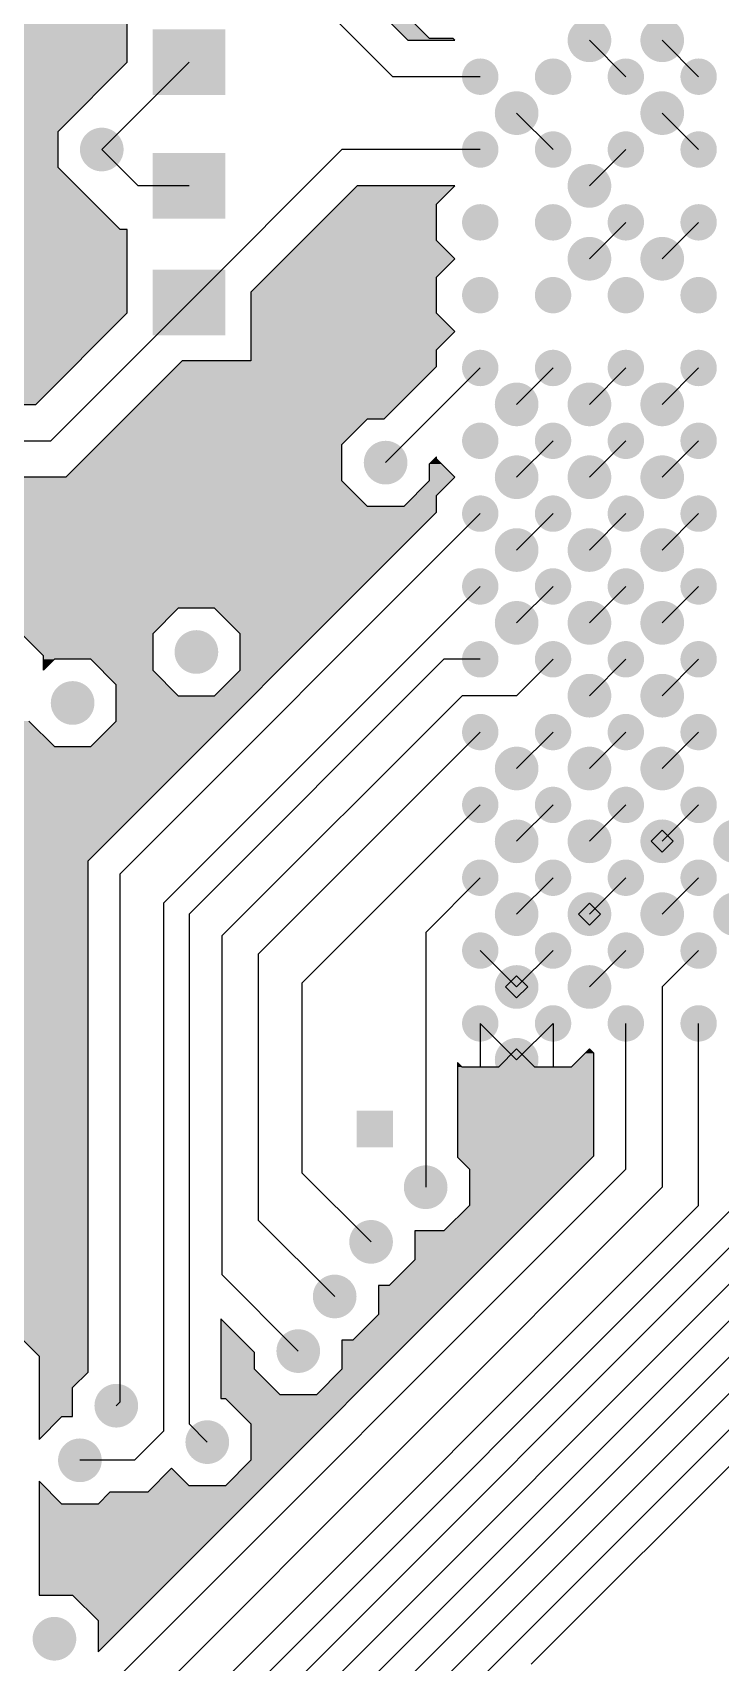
# Model space of a CAD drawing. Extents: x 295 to 953, y 10 to 290.
# Drawn here: x 639.18 to 658.08, y 151.45 to 196.21 of the extents above; entities that cross this region are included whole.
import ezdxf

# ---------------------------------------------------------------- set-up
doc = ezdxf.new("R2010")
doc.units = 0
doc.header["$LTSCALE"] = 5
doc.header["$MEASUREMENT"] = 0
doc.layers.get('0').update_dxf_attribs({"linetype": 'CONTINUOUS', "lineweight": 25})
doc.layers.add('16_COMP_GBR', color=4, linetype='CONTINUOUS')

msp = doc.modelspace()

# ---------------------------------------------------------------- linework, layer by layer
at = {"color": 7}
for points, const_width in [([(654.178, 196, 1), (654.778, 196, 1)], 0.6), ([(656.178, 196, 1), (656.778, 196, 1)], 0.6), ([(651.228, 195, 1), (651.728, 195, 1)], 0.5), ([(653.228, 195, 1), (653.728, 195, 1)], 0.5), ([(655.228, 195, 1), (655.728, 195, 1)], 0.5), ([(657.228, 195, 1), (657.728, 195, 1)], 0.5), ([(652.178, 194, 1), (652.778, 194, 1)], 0.6), ([(656.178, 194, 1), (656.778, 194, 1)], 0.6), ([(640.778, 193, 1), (641.378, 193, 1)], 0.6), ([(651.228, 193, 1), (651.728, 193, 1)], 0.5), ([(653.228, 193, 1), (653.728, 193, 1)], 0.5), ([(655.228, 193, 1), (655.728, 193, 1)], 0.5), ([(657.228, 193, 1), (657.728, 193, 1)], 0.5), ([(654.178, 192, 1), (654.778, 192, 1)], 0.6), ([(651.228, 191, 1), (651.728, 191, 1)], 0.5), ([(653.228, 191, 1), (653.728, 191, 1)], 0.5), ([(655.228, 191, 1), (655.728, 191, 1)], 0.5), ([(657.228, 191, 1), (657.728, 191, 1)], 0.5), ([(654.178, 190, 1), (654.778, 190, 1)], 0.6), ([(656.178, 190, 1), (656.778, 190, 1)], 0.6), ([(651.228, 189, 1), (651.728, 189, 1)], 0.5), ([(653.228, 189, 1), (653.728, 189, 1)], 0.5), ([(655.228, 189, 1), (655.728, 189, 1)], 0.5), ([(657.228, 189, 1), (657.728, 189, 1)], 0.5), ([(651.228, 187, 1), (651.728, 187, 1)], 0.5), ([(653.228, 187, 1), (653.728, 187, 1)], 0.5), ([(655.228, 187, 1), (655.728, 187, 1)], 0.5), ([(657.228, 187, 1), (657.728, 187, 1)], 0.5), ([(652.178, 186, 1), (652.778, 186, 1)], 0.6), ([(654.178, 186, 1), (654.778, 186, 1)], 0.6), ([(656.178, 186, 1), (656.778, 186, 1)], 0.6), ([(651.228, 185, 1), (651.728, 185, 1)], 0.5), ([(653.228, 185, 1), (653.728, 185, 1)], 0.5), ([(655.228, 185, 1), (655.728, 185, 1)], 0.5), ([(657.228, 185, 1), (657.728, 185, 1)], 0.5), ([(648.578, 184.4, 1), (649.178, 184.4, 1)], 0.6), ([(652.178, 184, 1), (652.778, 184, 1)], 0.6), ([(654.178, 184, 1), (654.778, 184, 1)], 0.6), ([(656.178, 184, 1), (656.778, 184, 1)], 0.6), ([(651.228, 183, 1), (651.728, 183, 1)], 0.5), ([(653.228, 183, 1), (653.728, 183, 1)], 0.5), ([(655.228, 183, 1), (655.728, 183, 1)], 0.5), ([(657.228, 183, 1), (657.728, 183, 1)], 0.5), ([(652.178, 182, 1), (652.778, 182, 1)], 0.6), ([(654.178, 182, 1), (654.778, 182, 1)], 0.6), ([(656.178, 182, 1), (656.778, 182, 1)], 0.6), ([(651.228, 181, 1), (651.728, 181, 1)], 0.5), ([(653.228, 181, 1), (653.728, 181, 1)], 0.5), ([(655.228, 181, 1), (655.728, 181, 1)], 0.5), ([(657.228, 181, 1), (657.728, 181, 1)], 0.5), ([(652.178, 180, 1), (652.778, 180, 1)], 0.6), ([(654.178, 180, 1), (654.778, 180, 1)], 0.6), ([(656.178, 180, 1), (656.778, 180, 1)], 0.6), ([(643.378, 179.2, 1), (643.978, 179.2, 1)], 0.6), ([(651.228, 179, 1), (651.728, 179, 1)], 0.5), ([(653.228, 179, 1), (653.728, 179, 1)], 0.5), ([(655.228, 179, 1), (655.728, 179, 1)], 0.5), ([(657.228, 179, 1), (657.728, 179, 1)], 0.5), ([(654.178, 178, 1), (654.778, 178, 1)], 0.6), ([(656.178, 178, 1), (656.778, 178, 1)], 0.6), ([(639.978, 177.8, 1), (640.578, 177.8, 1)], 0.6), ([(651.228, 177, 1), (651.728, 177, 1)], 0.5), ([(653.228, 177, 1), (653.728, 177, 1)], 0.5), ([(655.228, 177, 1), (655.728, 177, 1)], 0.5), ([(657.228, 177, 1), (657.728, 177, 1)], 0.5), ([(652.178, 176, 1), (652.778, 176, 1)], 0.6), ([(654.178, 176, 1), (654.778, 176, 1)], 0.6), ([(656.178, 176, 1), (656.778, 176, 1)], 0.6), ([(651.228, 175, 1), (651.728, 175, 1)], 0.5), ([(653.228, 175, 1), (653.728, 175, 1)], 0.5), ([(655.228, 175, 1), (655.728, 175, 1)], 0.5), ([(657.228, 175, 1), (657.728, 175, 1)], 0.5), ([(652.178, 174, 1), (652.778, 174, 1)], 0.6), ([(654.178, 174, 1), (654.778, 174, 1)], 0.6), ([(656.178, 174, 1), (656.778, 174, 1)], 0.6), ([(658.178, 174, 1), (658.778, 174, 1)], 0.6), ([(651.228, 173, 1), (651.728, 173, 1)], 0.5), ([(653.228, 173, 1), (653.728, 173, 1)], 0.5), ([(655.228, 173, 1), (655.728, 173, 1)], 0.5), ([(657.228, 173, 1), (657.728, 173, 1)], 0.5), ([(652.178, 172, 1), (652.778, 172, 1)], 0.6), ([(654.178, 172, 1), (654.778, 172, 1)], 0.6), ([(656.178, 172, 1), (656.778, 172, 1)], 0.6), ([(658.178, 172, 1), (658.778, 172, 1)], 0.6), ([(651.228, 171, 1), (651.728, 171, 1)], 0.5), ([(653.228, 171, 1), (653.728, 171, 1)], 0.5), ([(655.228, 171, 1), (655.728, 171, 1)], 0.5), ([(657.228, 171, 1), (657.728, 171, 1)], 0.5), ([(652.178, 170, 1), (652.778, 170, 1)], 0.6), ([(654.178, 170, 1), (654.778, 170, 1)], 0.6), ([(651.228, 169, 1), (651.728, 169, 1)], 0.5), ([(653.228, 169, 1), (653.728, 169, 1)], 0.5), ([(655.228, 169, 1), (655.728, 169, 1)], 0.5), ([(657.228, 169, 1), (657.728, 169, 1)], 0.5), ([(652.178, 168, 1), (652.778, 168, 1)], 0.6), ([(649.678, 164.5, 1), (650.278, 164.5, 1)], 0.6), ([(648.178, 163, 1), (648.778, 163, 1)], 0.6), ([(647.178, 161.5, 1), (647.778, 161.5, 1)], 0.6), ([(646.178, 160, 1), (646.778, 160, 1)], 0.6), ([(641.178, 158.5, 1), (641.778, 158.5, 1)], 0.6), ([(643.678, 157.5, 1), (644.278, 157.5, 1)], 0.6), ([(640.178, 157, 1), (640.778, 157, 1)], 0.6), ([(639.478, 152.1, 1), (640.078, 152.1, 1)], 0.6)]:
    msp.add_lwpolyline(points, format="xyb", close=True, dxfattribs=dict(at, const_width=const_width))
for points in [[(644.478, 196.3), (644.478, 194.5), (642.478, 196.3), (642.478, 194.5)], [(644.478, 192.9), (644.478, 191.1), (642.478, 192.9), (642.478, 191.1)], [(644.478, 189.7), (644.478, 187.9), (642.478, 189.7), (642.478, 187.9)]]:
    msp.add_solid(points, dxfattribs=at)
at = {"layer": '16_COMP_GBR', "color": 7}
for p, q in [((650.084, 196.05), (627.584, 218.55)), ((645.892, 199.6), (649.492, 196)), ((645.478, 198.6), (649.078, 195)), ((641.778, 195.398), (641.778, 197.6)), ((649.492, 196), (650.78, 196)), ((650.732, 196.05), (650.084, 196.05)), ((650.78, 196), (650.732, 196.05)), ((655.478, 195), (654.478, 196)), ((657.478, 195), (656.478, 196)), ((639.878, 193.498), (641.778, 195.398)), ((641.078, 193), (643.478, 195.4)), ((651.478, 195), (649.078, 195)), ((652.478, 194), (653.478, 193)), ((657.478, 193), (656.478, 194)), ((639.878, 192.502), (639.878, 193.498)), ((641.078, 193), (642.078, 192)), ((643.478, 188.8), (647.678, 193)), ((651.478, 193), (647.678, 193)), ((655.478, 193), (654.478, 192)), ((641.58, 190.8), (639.878, 192.502)), ((643.478, 192), (642.078, 192)), ((648.092, 192), (645.178, 189.086)), ((650.78, 192), (648.092, 192)), ((650.278, 191.498), (650.78, 192)), ((650.278, 190.504), (650.278, 191.498)), ((641.778, 190.8), (641.58, 190.8)), ((641.778, 188.514), (641.778, 190.8)), ((655.478, 191), (654.478, 190)), ((657.478, 191), (656.478, 190)), ((650.782, 190), (650.278, 190.504)), ((650.278, 189.498), (650.782, 190)), ((650.278, 188.504), (650.278, 189.498)), ((645.178, 189.086), (645.178, 187.2)), ((639.264, 186), (641.778, 188.514)), ((643.478, 188.8), (639.678, 185)), ((650.782, 188), (650.278, 188.504)), ((650.278, 187.498), (650.782, 188)), ((643.292, 187.2), (640.092, 184)), ((645.178, 187.2), (643.292, 187.2)), ((650.278, 187.038), (650.278, 187.498)), ((648.84, 185.6), (650.278, 187.038)), ((651.478, 187), (648.878, 184.4)), ((653.478, 187), (652.478, 186)), ((655.478, 187), (654.478, 186)), ((657.478, 187), (656.478, 186)), ((628.664, 186), (639.264, 186)), ((647.678, 184.898), (648.38, 185.6)), ((648.38, 185.6), (648.84, 185.6)), ((629.078, 185), (639.678, 185)), ((647.678, 183.902), (647.678, 184.898)), ((653.478, 185), (652.478, 184)), ((655.478, 185), (654.478, 184)), ((657.478, 185), (656.478, 184)), ((650.278, 184.562), (650.078, 184.362)), ((650.278, 184.504), (650.278, 184.562)), ((650.782, 184), (650.278, 184.504)), ((640.092, 184), (629.678, 184)), ((650.078, 184.362), (650.078, 183.902)), ((650.278, 183.498), (650.782, 184)), ((648.38, 183.2), (647.678, 183.902)), ((650.078, 183.902), (649.376, 183.2)), ((649.376, 183.2), (648.38, 183.2)), ((650.278, 183.038), (650.278, 183.498)), ((640.702, 173.462), (650.278, 183.038)), ((651.478, 183), (641.578, 173.1)), ((653.478, 183), (652.478, 182)), ((655.478, 183), (654.478, 182)), ((657.478, 183), (656.478, 182)), ((651.478, 181), (642.778, 172.3)), ((653.478, 181), (652.478, 180)), ((655.478, 181), (654.478, 180)), ((657.478, 181), (656.478, 180)), ((643.18, 180.4), (642.478, 179.698)), ((644.176, 180.4), (643.18, 180.4)), ((644.878, 179.698), (644.176, 180.4)), ((639.478, 179.098), (638.776, 179.8)), ((642.478, 179.698), (642.478, 178.702)), ((644.878, 178.702), (644.878, 179.698)), ((639.478, 178.698), (639.478, 179.098)), ((639.78, 179), (639.478, 178.698)), ((640.776, 179), (639.78, 179)), ((641.478, 178.298), (640.776, 179)), ((642.478, 178.702), (643.18, 178)), ((643.478, 172), (650.478, 179)), ((644.176, 178), (644.878, 178.702)), ((651.478, 179), (650.478, 179)), ((653.478, 179), (652.478, 178)), ((655.478, 179), (654.478, 178)), ((657.478, 179), (656.478, 178)), ((641.478, 177.302), (641.478, 178.298)), ((643.18, 178), (644.176, 178)), ((644.378, 171.4), (650.978, 178)), ((652.478, 178), (650.978, 178)), ((639.078, 177.302), (639.78, 176.6)), ((640.776, 176.6), (641.478, 177.302)), ((651.478, 177), (645.378, 170.9)), ((653.478, 177), (652.478, 176)), ((655.478, 177), (654.478, 176)), ((657.478, 177), (656.478, 176)), ((639.78, 176.6), (640.776, 176.6)), ((651.478, 175), (646.578, 170.1)), ((653.478, 175), (652.478, 174)), ((655.478, 175), (654.478, 174)), ((657.478, 175), (656.478, 174)), ((656.478, 174.304), (656.176, 174)), ((656.782, 174), (656.478, 174.304)), ((656.176, 174), (656.478, 173.698)), ((656.478, 173.698), (656.782, 174)), ((640.702, 159.422), (640.702, 173.462)), ((641.578, 173.1), (641.578, 158.6)), ((651.478, 173), (649.978, 171.5)), ((653.478, 173), (652.478, 172)), ((655.478, 173), (654.478, 172)), ((657.478, 173), (656.478, 172)), ((642.778, 172.3), (642.778, 157.8)), ((643.478, 172), (643.478, 158)), ((654.478, 172.304), (654.176, 172)), ((654.176, 172), (654.478, 171.698)), ((654.782, 172), (654.478, 172.304)), ((654.478, 171.698), (654.782, 172)), ((649.978, 171.5), (649.978, 164.5)), ((644.378, 171.4), (644.378, 162.1)), ((651.478, 171), (652.478, 170)), ((653.478, 171), (652.478, 170)), ((655.478, 171), (654.478, 170)), ((657.478, 171), (656.478, 170)), ((645.378, 170.9), (645.378, 163.6)), ((646.578, 170.1), (646.578, 164.9)), ((652.478, 170.304), (652.176, 170)), ((652.782, 170), (652.478, 170.304)), ((652.176, 170), (652.478, 169.698)), ((652.478, 169.698), (652.782, 170)), ((656.478, 170), (656.478, 164.5)), ((651.478, 169), (652.478, 168)), ((651.478, 169), (651.478, 167.8)), ((653.478, 169), (652.478, 168)), ((653.478, 169), (653.478, 167.8)), ((655.478, 165), (655.478, 169)), ((657.478, 164), (657.478, 169)), ((652.478, 168.304), (651.976, 167.8)), ((652.982, 167.8), (652.478, 168.304)), ((654.478, 168.304), (653.976, 167.8)), ((654.602, 168.178), (654.478, 168.304)), ((650.854, 167.928), (650.854, 165.322)), ((650.982, 167.8), (650.854, 167.928)), ((654.602, 165.362), (654.602, 168.178)), ((651.976, 167.8), (650.982, 167.8)), ((653.976, 167.8), (652.982, 167.8)), ((640.978, 151.738), (654.602, 165.362)), ((650.854, 165.322), (651.178, 164.998)), ((634.354, 164.862), (639.354, 159.862)), ((655.478, 165), (635.678, 145.2)), ((648.478, 163), (646.578, 164.9)), ((651.178, 164.998), (651.178, 164.002)), ((641.578, 149.6), (656.478, 164.5)), ((657.478, 164), (642.678, 149.2)), ((643.478, 149), (658.478, 164)), ((659.478, 164), (644.278, 148.8)), ((645.678, 149.2), (660.478, 164)), ((661.478, 164), (647.278, 149.8)), ((648.678, 150.2), (662.478, 164)), ((663.478, 164), (649.878, 150.4)), ((651.178, 164.002), (650.476, 163.3)), ((651.278, 150.8), (664.478, 164)), ((665.478, 164), (652.878, 151.4)), ((647.478, 161.5), (645.378, 163.6)), ((649.678, 163.3), (649.678, 162.502)), ((650.476, 163.3), (649.678, 163.3)), ((649.678, 162.502), (648.976, 161.8)), ((646.478, 160), (644.378, 162.1)), ((648.678, 161.8), (648.678, 161.002)), ((648.976, 161.8), (648.678, 161.8)), ((644.354, 160.888), (644.354, 158.7)), ((645.278, 159.962), (644.354, 160.888)), ((648.678, 161.002), (647.976, 160.3)), ((647.678, 160.3), (647.678, 159.502)), ((647.976, 160.3), (647.678, 160.3)), ((639.354, 159.862), (639.354, 157.572)), ((645.278, 159.502), (645.278, 159.962)), ((640.278, 158.998), (640.702, 159.422)), ((645.98, 158.8), (645.278, 159.502)), ((647.678, 159.502), (646.976, 158.8)), ((640.278, 158.2), (640.278, 158.998)), ((641.478, 158.5), (641.578, 158.6)), ((644.354, 158.7), (644.476, 158.7)), ((644.476, 158.7), (645.178, 157.998)), ((646.976, 158.8), (645.98, 158.8)), ((639.354, 157.572), (639.98, 158.2)), ((639.98, 158.2), (640.278, 158.2)), ((641.978, 157), (642.778, 157.8)), ((643.978, 157.5), (643.478, 158)), ((645.178, 157.998), (645.178, 157.002)), ((641.978, 157), (640.478, 157)), ((642.998, 156.782), (642.34, 156.124)), ((643.48, 156.3), (642.998, 156.782)), ((645.178, 157.002), (644.476, 156.3)), ((639.354, 156.428), (639.354, 153.3)), ((639.98, 155.8), (639.354, 156.428)), ((644.476, 156.3), (643.48, 156.3)), ((640.976, 155.8), (639.98, 155.8)), ((641.3, 156.124), (640.976, 155.8)), ((642.34, 156.124), (641.3, 156.124)), ((639.354, 153.3), (640.276, 153.3)), ((640.276, 153.3), (640.978, 152.598)), ((640.978, 152.598), (640.978, 151.738))]:
    msp.add_line(p, q, dxfattribs=at)
for points in [[(649.442, 196.05), (645.892, 199.6), (650.084, 196.05), (646.534, 199.6)], [(629.678, 195.398), (629.678, 197.6), (641.778, 195.398), (641.778, 197.6)], [(649.492, 196), (649.442, 196.05), (650.779, 196), (650.732, 196.05)], [(649.442, 196.05), (649.442, 196.05), (650.732, 196.05), (650.084, 196.05)], [(629.678, 193.498), (629.678, 195.398), (639.878, 193.498), (641.778, 195.398)], [(629.678, 192.502), (629.678, 193.498), (639.878, 192.502), (639.878, 193.498)], [(629.678, 192.3), (629.678, 192.502), (640.08, 192.3), (639.878, 192.502)], [(609.708, 190.8), (609.708, 192.3), (641.58, 190.8), (640.08, 192.3)], [(647.59, 191.498), (648.091, 192), (650.278, 191.498), (650.779, 192)], [(648.091, 192), (648.092, 192), (650.779, 192), (648.092, 192)], [(646.596, 190.504), (647.59, 191.498), (650.278, 190.504), (650.278, 191.498)], [(609.708, 189.24), (609.708, 190.8), (641.778, 189.24), (641.778, 190.8)], [(609.708, 190.8), (609.708, 190.8), (641.778, 190.8), (641.58, 190.8)], [(646.092, 190), (646.596, 190.504), (650.782, 190), (650.278, 190.504)], [(645.59, 189.498), (646.092, 190), (650.278, 189.498), (650.782, 190)], [(645.178, 189.086), (645.59, 189.498), (650.278, 189.086), (650.278, 189.498)], [(609.318, 188.748), (609.318, 189.24), (641.778, 188.748), (641.778, 189.24)], [(645.178, 188.504), (645.178, 189.086), (650.278, 188.504), (650.278, 189.086)], [(609.552, 188.514), (609.318, 188.748), (641.778, 188.514), (641.778, 188.748)], [(609.568, 188.498), (609.552, 188.514), (641.762, 188.498), (641.778, 188.514)], [(609.568, 187.502), (609.568, 188.498), (640.766, 187.502), (641.762, 188.498)], [(645.178, 188), (645.178, 188.504), (650.782, 188), (650.278, 188.504)], [(645.178, 187.498), (645.178, 188), (650.278, 187.498), (650.782, 188)], [(608.866, 186.8), (609.568, 187.502), (640.064, 186.8), (640.766, 187.502)], [(643.13, 187.038), (643.292, 187.2), (650.278, 187.038), (650.278, 187.2)], [(643.292, 187.2), (643.292, 187.2), (644.176, 187.2), (643.292, 187.2)], [(645.178, 187.2), (645.178, 187.498), (650.278, 187.2), (650.278, 187.498)], [(607.264, 186), (607.264, 186.8), (639.264, 186), (640.064, 186.8)], [(641.692, 185.6), (643.13, 187.038), (648.84, 185.6), (650.278, 187.038)], [(607.264, 186), (607.264, 186), (628.664, 186), (639.264, 186)], [(640.99, 184.898), (641.692, 185.6), (647.678, 184.898), (648.38, 185.6)], [(641.692, 185.6), (641.692, 185.6), (648.38, 185.6), (648.84, 185.6)], [(640.092, 184), (640.99, 184.898), (647.678, 184), (647.678, 184.898)], [(650.078, 184.362), (650.22, 184.504), (650.42, 184.362), (650.278, 184.504)], [(650.22, 184.504), (650.278, 184.562), (650.278, 184.504), (650.278, 184.562)], [(629.678, 183.902), (629.678, 184), (647.678, 183.902), (647.678, 184)], [(650.078, 184), (650.078, 184.362), (650.782, 184), (650.42, 184.362)], [(650.078, 183.902), (650.078, 184), (650.683, 183.902), (650.782, 184)], [(629.678, 183.2), (629.678, 183.902), (648.38, 183.2), (647.678, 183.902)], [(649.674, 183.498), (650.078, 183.902), (650.278, 183.498), (650.683, 183.902)], [(629.678, 183.038), (629.678, 183.2), (650.278, 183.038), (650.278, 183.2)], [(649.376, 183.2), (649.674, 183.498), (650.278, 183.2), (650.278, 183.498)], [(629.678, 180.4), (629.678, 183.038), (647.64, 180.4), (650.278, 183.038)], [(629.678, 179.8), (629.678, 180.4), (642.58, 179.8), (643.18, 180.4)], [(629.678, 180.4), (629.678, 180.4), (643.18, 180.4), (644.176, 180.4)], [(644.878, 179.698), (644.176, 180.4), (646.938, 179.698), (647.64, 180.4)], [(638.878, 179.698), (638.776, 179.8), (642.478, 179.698), (642.58, 179.8)], [(639.478, 179.098), (638.878, 179.698), (642.478, 179.098), (642.478, 179.698)], [(644.878, 178.702), (644.878, 179.698), (645.942, 178.702), (646.938, 179.698)], [(639.478, 179), (639.478, 179.098), (642.478, 179), (642.478, 179.098)], [(639.478, 178.698), (639.478, 179), (639.478, 178.698), (639.78, 179)], [(639.478, 179), (639.478, 179), (639.78, 179), (640.776, 179)], [(641.074, 178.702), (640.776, 179), (642.478, 178.702), (642.478, 179)], [(641.478, 178.298), (641.074, 178.702), (642.882, 178.298), (642.478, 178.702)], [(644.176, 178), (644.878, 178.702), (645.24, 178), (645.942, 178.702)], [(641.478, 178), (641.478, 178.298), (643.18, 178), (642.882, 178.298)], [(641.478, 177.302), (641.478, 178), (644.542, 177.302), (645.24, 178)], [(638.078, 176.6), (638.078, 177.302), (639.78, 176.6), (639.078, 177.302)], [(640.776, 176.6), (641.478, 177.302), (643.84, 176.6), (644.542, 177.302)], [(637.376, 175.8), (638.078, 176.502), (643.04, 175.8), (643.742, 176.502)], [(638.078, 176.502), (638.078, 176.6), (643.742, 176.502), (643.84, 176.6)], [(629.678, 174), (629.678, 175.8), (641.24, 174), (643.04, 175.8)], [(656.176, 174), (656.478, 174.304), (656.782, 174), (656.478, 174.304)], [(632.514, 173.462), (631.976, 174), (640.702, 173.462), (641.24, 174)], [(656.478, 173.698), (656.176, 174), (656.478, 173.698), (656.782, 174)], [(632.678, 173.298), (632.514, 173.462), (640.702, 173.298), (640.702, 173.462)], [(632.678, 172.302), (632.678, 173.298), (640.702, 172.302), (640.702, 173.298)], [(632.354, 171.978), (632.678, 172.302), (640.702, 171.978), (640.702, 172.302)], [(632.354, 167.2), (632.354, 171.978), (640.702, 167.2), (640.702, 171.978)], [(654.176, 172), (654.478, 172.304), (654.782, 172), (654.478, 172.304)], [(654.478, 171.698), (654.176, 172), (654.478, 171.698), (654.782, 172)], [(652.176, 170), (652.478, 170.304), (652.782, 170), (652.478, 170.304)], [(652.478, 169.698), (652.176, 170), (652.478, 169.698), (652.782, 170)], [(651.976, 167.8), (652.478, 168.304), (652.982, 167.8), (652.478, 168.304)], [(654.352, 168.178), (654.478, 168.304), (654.602, 168.178), (654.478, 168.304)], [(650.854, 167.8), (650.854, 167.928), (650.982, 167.8), (650.854, 167.928)], [(653.976, 167.8), (654.352, 168.178), (654.602, 167.8), (654.602, 168.178)], [(650.854, 165.362), (650.854, 167.8), (654.602, 165.362), (654.602, 167.8)], [(634.678, 166.498), (633.976, 167.2), (640.702, 166.498), (640.702, 167.2)], [(648.078, 165.6), (648.078, 166.6), (649.078, 165.6), (649.078, 166.6)], [(648.078, 166.6), (648.078, 166.6), (649.078, 166.6), (648.078, 166.6)], [(634.678, 165.502), (634.678, 166.498), (640.702, 165.502), (640.702, 166.498)], [(634.354, 165.178), (634.678, 165.502), (640.702, 165.178), (640.702, 165.502)], [(634.354, 164.862), (634.354, 165.178), (640.702, 164.862), (640.702, 165.178)], [(650.854, 165.322), (650.854, 165.362), (654.562, 165.322), (654.602, 165.362)], [(651.178, 164.998), (650.854, 165.322), (654.238, 164.998), (654.562, 165.322)], [(639.354, 159.862), (634.354, 164.862), (640.702, 159.862), (640.702, 164.862)], [(651.178, 164.002), (651.178, 164.998), (653.242, 164.002), (654.238, 164.998)], [(650.476, 163.3), (651.178, 164.002), (652.54, 163.3), (653.242, 164.002)], [(649.678, 162.502), (649.678, 163.3), (651.742, 162.502), (652.54, 163.3)], [(648.976, 161.8), (649.678, 162.502), (651.04, 161.8), (651.742, 162.502)], [(648.678, 161.002), (648.678, 161.8), (650.242, 161.002), (651.04, 161.8)], [(644.354, 159.962), (644.354, 160.888), (645.278, 159.962), (644.354, 160.888)], [(647.976, 160.3), (648.678, 161.002), (649.54, 160.3), (650.242, 161.002)], [(647.678, 159.502), (647.678, 160.3), (648.742, 159.502), (649.54, 160.3)], [(639.354, 159.422), (639.354, 159.862), (640.702, 159.422), (640.702, 159.862)], [(644.354, 159.502), (644.354, 159.962), (645.278, 159.502), (645.278, 159.962)], [(639.354, 158.998), (639.354, 159.422), (640.278, 158.998), (640.702, 159.422)], [(644.354, 158.8), (644.354, 159.502), (645.98, 158.8), (645.278, 159.502)], [(646.976, 158.8), (647.678, 159.502), (648.04, 158.8), (648.742, 159.502)], [(639.354, 158.2), (639.354, 158.998), (640.278, 158.2), (640.278, 158.998)], [(644.354, 158.7), (644.354, 158.8), (647.94, 158.7), (648.04, 158.8)], [(645.178, 157.998), (644.476, 158.7), (647.238, 157.998), (647.94, 158.7)], [(639.354, 157.572), (639.354, 158.2), (639.354, 157.572), (639.98, 158.2)], [(639.354, 158.2), (639.354, 158.2), (639.98, 158.2), (640.278, 158.2)], [(645.178, 157.002), (645.178, 157.998), (646.242, 157.002), (647.238, 157.998)], [(642.516, 156.3), (642.998, 156.782), (643.48, 156.3), (642.998, 156.782)], [(644.476, 156.3), (645.178, 157.002), (645.539, 156.3), (646.242, 157.002)], [(639.354, 155.8), (639.354, 156.428), (639.98, 155.8), (639.354, 156.428)], [(642.34, 156.124), (642.516, 156.3), (645.363, 156.124), (645.539, 156.3)], [(639.354, 153.3), (639.354, 155.8), (642.54, 153.3), (645.039, 155.8)], [(640.976, 155.8), (641.3, 156.124), (645.039, 155.8), (645.363, 156.124)], [(640.276, 153.3), (639.354, 153.3), (642.539, 153.3), (642.54, 153.3)], [(640.978, 152.598), (640.276, 153.3), (641.837, 152.598), (642.539, 153.3)], [(640.978, 151.738), (640.978, 152.598), (640.978, 151.738), (641.837, 152.598)]]:
    msp.add_solid(points, dxfattribs=at)

doc.saveas('drawing.dxf')
